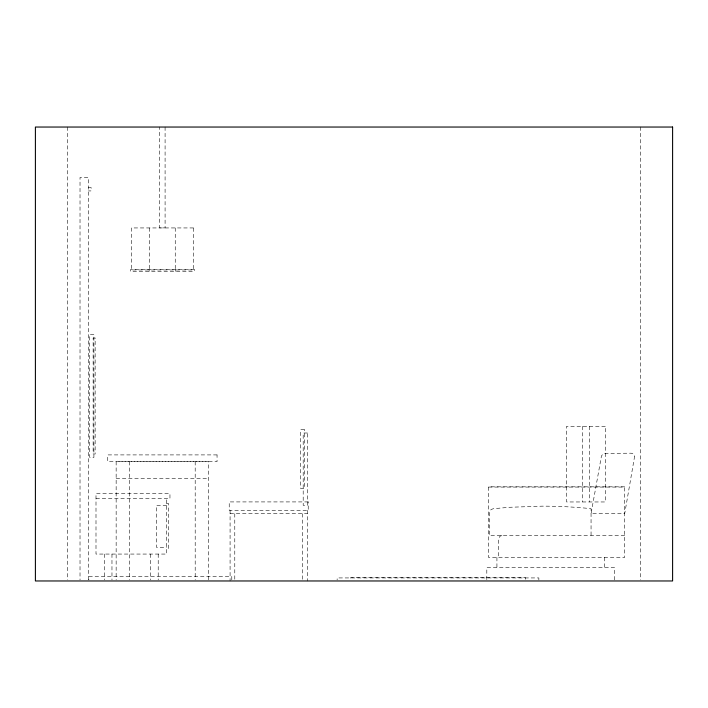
<?xml version="1.0" encoding="UTF-8"?>
<svg xmlns="http://www.w3.org/2000/svg" width="708" height="708" viewBox="0 0 708 708"><rect width="100%" height="100%" fill="white"/><g stroke="black" fill="none" stroke-linecap="round" stroke-linejoin="round"><path stroke-width="0.53" stroke-dasharray="3.54 2.66" d="M501.954 535.575L499.981 536.213L498.591 538.93L498.591 557.426M88.438 187.549L91.128 187.549L91.128 190.921L88.438 190.921M116.147 478.396L208.648 478.396M488.511 487.069L624.686 487.069M95.996 498.591L169.955 498.591L169.955 493.556L95.996 493.556L95.996 554.063L166.628 554.063L166.628 498.591M166.628 503.627L168.637 503.627L168.637 549.019L166.628 549.019M166.628 505.335L156.503 505.335L156.503 547.355L166.628 547.355M230.082 513.707L307.414 513.707M624.686 535.575L489.352 535.575L489.352 512.875L491.078 509.477L493.556 508.671L509.804 507.273L542.301 506.149A474.254 474.254 0 0 1 591.056 508.671L591.056 535.575M640.66 127.042L640.66 579.861M614.615 579.932L614.615 567.515L486.812 567.515L486.812 579.932M604.499 557.435L604.499 567.515M589.596 426.296L589.596 501.963M582.295 426.296L582.295 501.963M538.859 579.949L538.859 577.932L337.141 577.932L337.141 579.949M525.416 579.277L525.416 577.586L350.584 577.586L350.584 579.277M496.928 557.435L496.928 567.515M307.414 510.335L307.414 580.967M302.679 513.707L302.679 579.861M234.782 513.707L234.782 579.861M231.79 579.896L231.79 576.693L88.872 576.693L88.872 579.896M230.082 510.335L230.082 580.967M208.648 579.861L208.648 461.572L116.147 461.572L116.147 579.861M195.196 461.607L195.196 579.861M175.637 269.624L175.637 271.288M175.248 227.941L175.248 269.96M165.088 127.033L165.088 227.896L159.707 227.896L159.707 127.033M158.211 554.063L158.211 579.887M150.654 554.063L150.654 579.887M149.547 227.941L149.547 269.96M149.158 269.624L149.158 271.288M129.599 461.607L129.599 579.861M111.97 554.063L111.97 579.887M104.412 554.063L104.412 579.887M88.438 579.861L88.438 177.469L80.022 177.469L80.022 579.861M67.34 127.042L67.34 579.861M634.642 456.094L624.686 513.716L591.056 513.716L601.428 456.094A5.363 5.363 0 0 1 604.597 453.403L631.155 453.191L633.483 453.996L634.642 456.094M193.443 227.941L131.352 227.941L131.352 269.96L193.443 269.96L193.443 227.941M194.381 269.624L130.414 269.624L130.414 271.288L194.381 271.288L194.381 269.624M93.907 334.654L89.677 334.654L89.677 457.386L93.907 457.386L93.907 334.654M95.138 338.026L93.137 338.026L93.137 454.049L95.138 454.049L95.138 338.026M605.305 426.296L566.577 426.296L566.577 501.963L605.305 501.963L605.305 426.296M304.387 429.668L300.67 429.668L300.67 488.511L304.387 488.511L304.387 429.668M307.414 433.004L303.192 433.004L303.192 505.291L307.414 505.291L307.414 433.004M217.055 454.908L107.74 454.908L107.74 461.607L217.055 461.607L217.055 454.908M624.686 486.821L488.511 486.821L488.511 557.426L624.686 557.426L624.686 486.821M308.228 501.919L229.224 501.919L229.224 510.335L308.228 510.335L308.228 501.919"/><path stroke-width="1.06" d="M672.6 127.042L35.4 127.042L35.4 580.967L672.6 580.967L672.6 127.042"/></g></svg>
